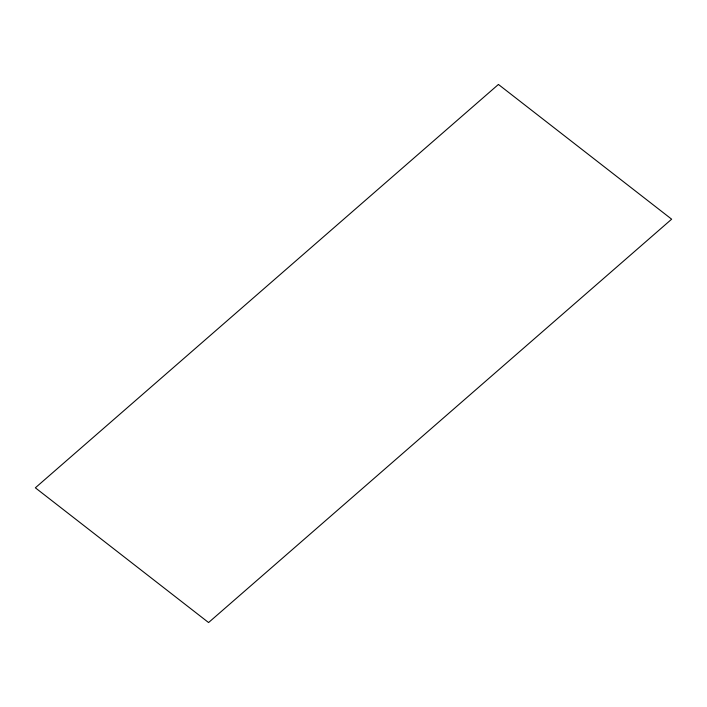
<?xml version="1.0" encoding="UTF-8"?>
<svg xmlns="http://www.w3.org/2000/svg" width="707" height="707" viewBox="0 0 707 707"><rect width="100%" height="100%" fill="white"/><g stroke="black" fill="none" stroke-linecap="round" stroke-linejoin="round"><path stroke-width="1.06" d="M498.426 84.451L35.35 487.812L208.574 622.549L671.65 219.188L498.426 84.451"/></g></svg>
